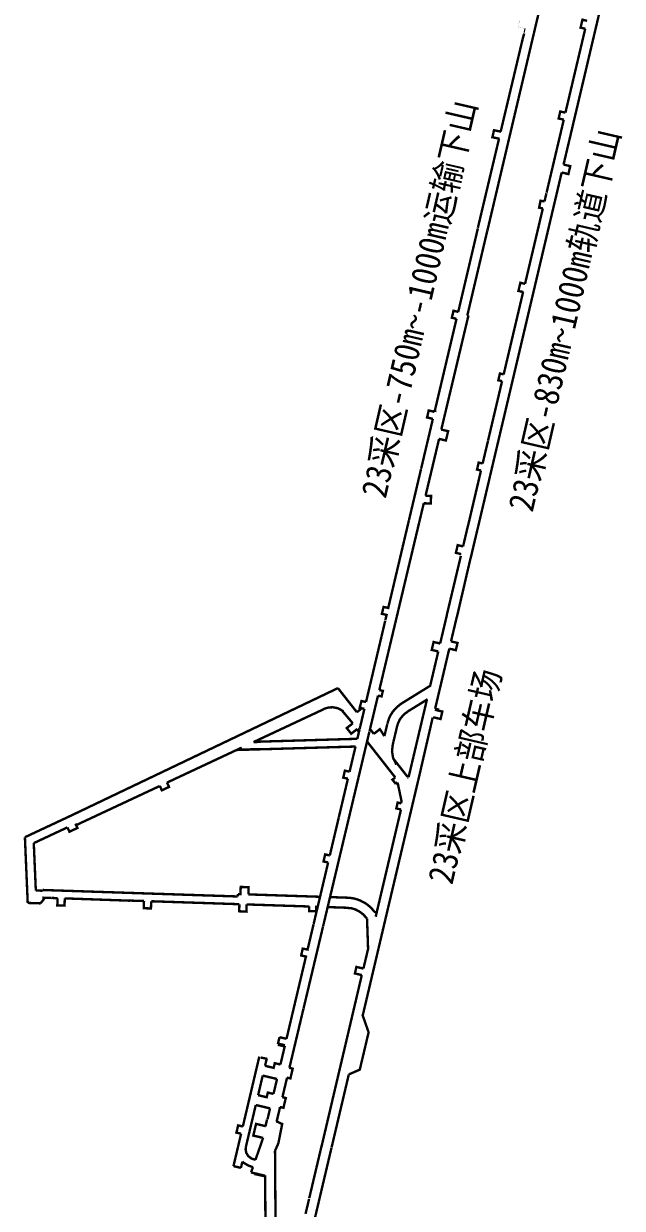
# Model space of a CAD drawing. Extents: x 39491721 to 39501025, y 3850790 to 3853755.
# Drawn here: x 39495511.2 to 39495760.8, y 3852567 to 3853061.1 of the extents above; entities that cross this region are included whole.
import ezdxf

# ---------------------------------------------------------------- set-up
doc = ezdxf.new("R2010")
doc.units = 0
doc.header["$MEASUREMENT"] = 0
for name, color, linetype in [('岩巷', 7, 'Continuous'), ('巷道名称', 7, 'Continuous'), ('月末色框', 7, 'Continuous'), ('煤巷', 7, 'Continuous')]:
    doc.layers.add(name, color=color, linetype=linetype)
doc.styles.add('HZ', font='', dxfattribs={"width": 0.8})
doc.styles.get('HZ').set_extended_font_data('SimSun')

msp = doc.modelspace()

# ---------------------------------------------------------------- linework, layer by layer
at = {"layer": '岩巷', "color": 23}
for points, const_width in [([(39495746.25, 3853044.62), (39495754.58, 3853079.94)], 1), ([(39495727.18, 3853070.97), (39495724.63, 3853060.15)], 1), ([(39495724.63, 3853060.15), (39495704.55, 3852974.89)], 1), ([(39495718.06, 3853062.62), (39495717.3, 3853059.74), (39495720.25, 3853059.11)], 0.05), ([(39495745.32, 3853058.99), (39495743.38, 3853059.45), (39495744.16, 3853062.76), (39495746.1, 3853062.3)], 1), ([(39495719.87, 3853057.01), (39495719.2, 3853054.62)], 1), ([(39495720.25, 3853059.11), (39495719.83, 3853057.32)], 0.5), ([(39495742.16, 3853045.58), (39495745.32, 3853058.99)], 1), ([(39495719.2, 3853054.6), (39495714.47, 3853034.63)], 1), ([(39495737.06, 3853023.98), (39495742.16, 3853045.58)], 1), ([(39495738.18, 3853010.38), (39495746.26, 3853044.62)], 1), ([(39495714.47, 3853034.63), (39495710.07, 3853016.09)], 1), ([(39495737.06, 3853023.98), (39495734.92, 3853024.48), (39495734.23, 3853021.56), (39495736.37, 3853021.06)], 1), ([(39495735.04, 3853015.38), (39495736.37, 3853021.06)], 1), ([(39495710.25, 3853016.05), (39495707.29, 3853016.66), (39495706.61, 3853013.74), (39495709.56, 3853013.11)], 1), ([(39495709.38, 3853013.15), (39495700.56, 3852975.96)], 1), ([(39495729.19, 3852990.61), (39495735.04, 3853015.38)], 1), ([(39495736.28, 3853002.35), (39495738.18, 3853010.4)], 1), ([(39495735.5, 3852999.05), (39495738.3, 3852998.38), (39495739.08, 3853001.69), (39495736.28, 3853002.35)], 1), ([(39495733.23, 3852989.42), (39495735.5, 3852999.05)], 1), ([(39495727.65, 3852984.05), (39495726.08, 3852984.35), (39495726.68, 3852987.26), (39495728.33, 3852986.97)], 1), ([(39495727.03, 3852963.16), (39495733.23, 3852989.42)], 1), ([(39495728.33, 3852986.97), (39495729.14, 3852990.39)], 1), ([(39495722.95, 3852964.13), (39495727.65, 3852984.05)], 1), ([(39495700.57, 3852975.75), (39495692.37, 3852940.87)], 1), ([(39495704.51, 3852974.83), (39495696.15, 3852939.33)], 1), ([(39495719.13, 3852929.65), (39495727.03, 3852963.16)], 1), ([(39495720.22, 3852952.59), (39495722.95, 3852964.13)], 1), ([(39495720.22, 3852952.59), (39495718.28, 3852953.05), (39495717.47, 3852949.65), (39495719.42, 3852949.19)], 1), ([(39495715.04, 3852930.62), (39495719.42, 3852949.19)], 1), ([(39495691.66, 3852938), (39495682.66, 3852899.87)], 1), ([(39495696.63, 3852939.4), (39495687, 3852898.89)], 1), ([(39495692.51, 3852940.88), (39495690.4, 3852941.38), (39495689.71, 3852938.46), (39495691.66, 3852938)], 1), ([(39495708.87, 3852886.15), (39495719.13, 3852929.65)], 1), ([(39495711.32, 3852914.83), (39495715.04, 3852930.62)], 1), ([(39495704.8, 3852887.21), (39495710.65, 3852912.01)], 1), ([(39495710.65, 3852912.01), (39495709.09, 3852912.38), (39495709.76, 3852915.2), (39495711.32, 3852914.83)], 1), ([(39495681.81, 3852896.29), (39495679.38, 3852896.86), (39495680.07, 3852899.78), (39495682.5, 3852899.21)], 1), ([(39495682.66, 3852899.87), (39495682.5, 3852899.21)], 1.5), ([(39495682.66, 3852899.88), (39495682.5, 3852899.21)], 1), ([(39495686.99, 3852898.87), (39495685.32, 3852891.82)], 1), ([(39495681.81, 3852896.29), (39495676.89, 3852875.42)], 1), ([(39495684.39, 3852887.93), (39495681.16, 3852874.34)], 1), ([(39495685.24, 3852891.84), (39495688.16, 3852891.15), (39495687.24, 3852887.26), (39495684.32, 3852887.94)], 1), ([(39495700.56, 3852850.86), (39495708.87, 3852886.19)], 1), ([(39495702.55, 3852877.67), (39495704.79, 3852887.15)], 1), ([(39495702.55, 3852877.67), (39495700.9, 3852878.06), (39495700.21, 3852875.14), (39495701.86, 3852874.75)], 1), ([(39495676.87, 3852875.35), (39495674.42, 3852864.95)], 1), ([(39495681.16, 3852874.35), (39495678.76, 3852864.26)], 1), ([(39495696.48, 3852851.77), (39495701.86, 3852874.75)], 1), ([(39495674.42, 3852864.95), (39495671.85, 3852854.09)], 1), ([(39495678.67, 3852864.27), (39495681.06, 3852864.17), (39495680.93, 3852860.97), (39495677.92, 3852861.09)], 1), ([(39495678.01, 3852861.09), (39495676.1, 3852853.06)], 1), ([(39495671.84, 3852854.04), (39495663.2, 3852817.43), (39495661.24, 3852817.83), (39495660.55, 3852814.99), (39495662.51, 3852814.51), (39495662.01, 3852812.37)], 1), ([(39495676.09, 3852853.05), (39495666.13, 3852811.15)], 1), ([(39495694.39, 3852843.09), (39495696.46, 3852851.84)], 1), ([(39495697.57, 3852838.24), (39495700.55, 3852850.88)], 1), ([(39495694.39, 3852843.09), (39495692.16, 3852843.62), (39495691.4, 3852840.41), (39495693.64, 3852839.88)], 1), ([(39495691.06, 3852828.97), (39495693.47, 3852839.14)], 1), ([(39495691.8, 3852813.57), (39495697.53, 3852838.28)], 1), ([(39495687.63, 3852814.57), (39495691.08, 3852829.06)], 1), ([(39495684.84, 3852802.58), (39495687.67, 3852814.58)], 1), ([(39495684.84, 3852802.58), (39495687.67, 3852814.58)], 1), ([(39495689.36, 3852803.47), (39495691.76, 3852813.62)], 1), ([(39495661.94, 3852812.09), (39495653.95, 3852778.23)], 1), ([(39495666.12, 3852811.12), (39495659.48, 3852783.19)], 1), ([(39495684.84, 3852802.58), (39495682.11, 3852803.23), (39495681.33, 3852799.92), (39495684.06, 3852799.28)], 1), ([(39495689.36, 3852803.47), (39495692.09, 3852802.83), (39495691.38, 3852799.81), (39495688.65, 3852800.45)], 1), ([(39495689.36, 3852803.47), (39495692.09, 3852802.83), (39495691.38, 3852799.81), (39495688.65, 3852800.45)], 1), ([(39495680.68, 3852784.96), (39495684.06, 3852799.28)], 1), ([(39495682.75, 3852775.42), (39495688.65, 3852800.45)], 1), ([(39495669.12, 3852777.81), (39495680.96, 3852785.13)], 1), ([(39495650.12, 3852773.94), (39495644.44, 3852781.18)], 1), ([(39495653.95, 3852778.23), (39495652.05, 3852778.61), (39495651.29, 3852775.74), (39495653.27, 3852775.34)], 1), ([(39495658.92, 3852780.84), (39495655.41, 3852766.07)], 1), ([(39495659.48, 3852783.19), (39495660.96, 3852782.83), (39495660.41, 3852780.53), (39495658.92, 3852780.84)], 1), ([(39495671.33, 3852774.24), (39495679.6, 3852779.35)], 1), ([(39495678.66, 3852776.38), (39495679.32, 3852779.18)], 1), ([(39495648.42, 3852769.31), (39495643.88, 3852774.69)], 1), ([(39495650.12, 3852773.94), (39495652.56, 3852775.86)], 1), ([(39495653.27, 3852775.34), (39495651.3, 3852767.01)], 1), ([(39495669.17, 3852777.82), (39495668.26, 3852777.24), (39495667.21, 3852776.36), (39495666.03, 3852775.27), (39495665.05, 3852774.08), (39495664.12, 3852772.64), (39495663.44, 3852771.13), (39495662.83, 3852769.07)], 1), ([(39495671.34, 3852774.18), (39495670.1, 3852773.32), (39495669.08, 3852772.27), (39495668.05, 3852770.96), (39495667.28, 3852769.31), (39495666.88, 3852768.03)], 1), ([(39495671.71, 3852746.93), (39495678.66, 3852776.38)], 1), ([(39495681.9, 3852771.84), (39495685.02, 3852771.1), (39495685.75, 3852774.22), (39495682.64, 3852774.95)], 1), ([(39495650.27, 3852766.94), (39495647.76, 3852764.97), (39495645.9, 3852767.33), (39495648.42, 3852769.31)], 1), ([(39495662.79, 3852768.99), (39495661.61, 3852764)], 1), ([(39495675.93, 3852746.51), (39495681.73, 3852771.72)], 1), ([(39495655.37, 3852765.93), (39495646.57, 3852728.93)], 1), ([(39495651.05, 3852765.95), (39495650.27, 3852766.94)], 1.5), ([(39495651.27, 3852766.88), (39495650.32, 3852762.85)], 1), ([(39495657.21, 3852764.9), (39495655.61, 3852766.94)], 1), ([(39495661.61, 3852763.96), (39495659.72, 3852766.87), (39495657.21, 3852764.9)], 1), ([(39495666.88, 3852768.03), (39495665.04, 3852760.24)], 1), ([(39495599.98, 3852758.18), (39495640.52, 3852759.36)], 1), ([(39495607.26, 3852761.59), (39495640.43, 3852762.56)], 1), ([(39495640.43, 3852762.56), (39495650.32, 3852762.85)], 1), ([(39495640.52, 3852759.36), (39495649.56, 3852759.62)], 1), ([(39495649.56, 3852759.62), (39495647.08, 3852749.12)], 1), ([(39495666.13, 3852746.72), (39495654.37, 3852761.72)], 1), ([(39495665.1, 3852760.55), (39495664.77, 3852757.7), (39495665.2, 3852755.02), (39495666.6, 3852752.05)], 1), ([(39495671.22, 3852747.04), (39495665.25, 3852754.65)], 1), ([(39495646.39, 3852746.2), (39495644.45, 3852746.66), (39495645.14, 3852749.58), (39495647.08, 3852749.12)], 1), ([(39495662.03, 3852687.67), (39495676.64, 3852749.55)], 1), ([(39495671.71, 3852746.93), (39495672.52, 3852750.36)], 1), ([(39495646.39, 3852746.2), (39495642.57, 3852730)], 1), ([(39495666.13, 3852746.72), (39495664.95, 3852745.8), (39495666.37, 3852743.99)], 1), ([(39495667.11, 3852744.56), (39495666.37, 3852743.99)], 1.5), ([(39495667.11, 3852744.56), (39495668.71, 3852736.98), (39495668.59, 3852736)], 1), ([(39495671.22, 3852747.04), (39495671.71, 3852746.93)], 1.5), ([(39495671.53, 3852748.35), (39495672.02, 3852748.23)], 1.5), ([(39495672.02, 3852748.23), (39495672.02, 3852748.23)], 1.5), ([(39495668.51, 3852733.36), (39495666.56, 3852733.82), (39495667.14, 3852736.26), (39495668.64, 3852735.9)], 1), ([(39495642.56, 3852729.95), (39495638.84, 3852714.19)], 1), ([(39495657.96, 3852688.63), (39495668.51, 3852733.36)], 1), ([(39495646.59, 3852729.01), (39495636.06, 3852684.74)], 1), ([(39495638.84, 3852714.19), (39495636.9, 3852714.63), (39495636.22, 3852711.68), (39495638.15, 3852711.27)], 1), ([(39495638.15, 3852711.27), (39495632.1, 3852685.62)], 1), ([(39495519.1, 3852699.79), (39495522.92, 3852699.68)], 1), ([(39495522.92, 3852699.66), (39495600.46, 3852697.09)], 1), ([(39495604.89, 3852697.95), (39495604.99, 3852700.95), (39495601.7, 3852701.06), (39495601.6, 3852698.06), (39495600.5, 3852698.09)], 1), ([(39495522.78, 3852696.46), (39495519, 3852696.59)], 1), ([(39495525.36, 3852696.39), (39495522.83, 3852696.48)], 1), ([(39495525.36, 3852696.39), (39495525.26, 3852693.38), (39495528.26, 3852693.28), (39495528.36, 3852696.29)], 1), ([(39495555.55, 3852695.33), (39495528.36, 3852696.29)], 1), ([(39495561.38, 3852695.19), (39495555.42, 3852695.38)], 1), ([(39495564.38, 3852695.09), (39495564.28, 3852692.09), (39495561.28, 3852692.19), (39495561.38, 3852695.19)], 1), ([(39495601.16, 3852693.87), (39495564.38, 3852695.09)], 1), ([(39495600.46, 3852697.09), (39495600.5, 3852698.09)], 1), ([(39495618.14, 3852697.51), (39495604.89, 3852697.95)], 1), ([(39495634.77, 3852696.96), (39495618.14, 3852697.51)], 1), ([(39495646.12, 3852696.58), (39495638.85, 3852696.83)], 1), ([(39495658.78, 3852690.03), (39495657.51, 3852690.69), (39495656.96, 3852691.28), (39495656.27, 3852692.16), (39495655.48, 3852692.88), (39495654.43, 3852693.73), (39495653.36, 3852694.46), (39495651.56, 3852695.38), (39495650.07, 3852695.93), (39495648.99, 3852696.23), (39495647.62, 3852696.46), (39495645.84, 3852696.6)], 1), ([(39495604.16, 3852693.77), (39495604.06, 3852690.77), (39495601.06, 3852690.91), (39495601.16, 3852693.87)], 1), ([(39495618, 3852693.31), (39495604.16, 3852693.77)], 1), ([(39495630.29, 3852692.91), (39495618, 3852693.31)], 1), ([(39495633.79, 3852692.79), (39495633.23, 3852692.81), (39495633.24, 3852690.95), (39495630.29, 3852690.99), (39495630.29, 3852692.91)], 1), ([(39495633.79, 3852692.79), (39495633.23, 3852692.81)], 1), ([(39495645.98, 3852692.39), (39495637.87, 3852692.66)], 1), ([(39495654.34, 3852687.81), (39495653.9, 3852688.39), (39495652.75, 3852689.6), (39495651.87, 3852690.32), (39495650.89, 3852690.97), (39495649.55, 3852691.66), (39495648.01, 3852692.14), (39495646.87, 3852692.26), (39495645.69, 3852692.37)], 1), ([(39495632.08, 3852685.54), (39495629.58, 3852674.96), (39495627.54, 3852675.35), (39495626.93, 3852672.48), (39495628.89, 3852672.03), (39495623.95, 3852651.11)], 1), ([(39495636.03, 3852684.62), (39495627.87, 3852650.29)], 1), ([(39495652.56, 3852647.45), (39495662.03, 3852687.66)], 1), ([(39495654.36, 3852687.81), (39495654.8, 3852675.23)], 1), ([(39495652.86, 3852667.02), (39495654.8, 3852675.23)], 1), ([(39495652.86, 3852667.02), (39495649.94, 3852667.7), (39495649.3, 3852664.98), (39495652.22, 3852664.29)], 1), ([(39495643.47, 3852627.2), (39495652.18, 3852664.3)], 1), ([(39495623.96, 3852651.15), (39495620.79, 3852637.72)], 1), ([(39495627.85, 3852650.23), (39495622, 3852625.61)], 1), ([(39495646.76, 3852622.87), (39495651.34, 3852624.87), (39495655.02, 3852640.44), (39495652.41, 3852647.86)], 1), ([(39495620.1, 3852634.8), (39495617.18, 3852635.49)], 1.5), ([(39495617.87, 3852638.41), (39495617.18, 3852635.49)], 1), ([(39495620.79, 3852637.72), (39495617.87, 3852638.41)], 1), ([(39495602.58, 3852601.15), (39495605, 3852611.41), (39495609.45, 3852630.29)], 1), ([(39495620.1, 3852634.8), (39495618.26, 3852627)], 1), ([(39495610.02, 3852629.91), (39495612.77, 3852629.38)], 1), ([(39495611.84, 3852626.46), (39495612.57, 3852629.56)], 1), ([(39495618.26, 3852627), (39495615.9, 3852627.56), (39495615.44, 3852625.61), (39495611.84, 3852626.46)], 1), ([(39495621.92, 3852625.63), (39495623.38, 3852625.28), (39495622.41, 3852621.19), (39495620.95, 3852621.54)], 1), ([(39495635.42, 3852592.91), (39495643.49, 3852627.31)], 1), ([(39495608.95, 3852614.21), (39495610.87, 3852622.38)], 1), ([(39495616.84, 3852620.97), (39495610.87, 3852622.38)], 1), ([(39495616.84, 3852620.97), (39495615.37, 3852614.75)], 1), ([(39495621.02, 3852621.52), (39495619.08, 3852613.36)], 1), ([(39495639.6, 3852592.49), (39495646.76, 3852622.87)], 1), ([(39495615.37, 3852614.75), (39495613.01, 3852615.3), (39495612.55, 3852613.36), (39495608.95, 3852614.21)], 1), ([(39495619.02, 3852613.37), (39495620.48, 3852613.03), (39495619.52, 3852608.94), (39495618.06, 3852609.28)], 1), ([(39495603.88, 3852592.76), (39495607.98, 3852610.12)], 1), ([(39495613.94, 3852608.71), (39495607.98, 3852610.12)], 1), ([(39495613.94, 3852608.71), (39495612.88, 3852604.19)], 1), ([(39495618.11, 3852609.27), (39495616.68, 3852603.25)], 1), ([(39495601.86, 3852598.14), (39495599.92, 3852598.6), (39495600.63, 3852601.61), (39495602.58, 3852601.15)], 1), ([(39495611.04, 3852596.4), (39495606.95, 3852597.36), (39495608.1, 3852602.23), (39495612.19, 3852601.27)], 1), ([(39495612.04, 3852601.24), (39495612.68, 3852604.12)], 1), ([(39495615.95, 3852590.88), (39495617.41, 3852594.19), (39495619, 3852602.19), (39495616.52, 3852603.33)], 1), ([(39495600.77, 3852593.5), (39495601.86, 3852598.14)], 1), ([(39495611.04, 3852596.4), (39495607.86, 3852587.26)], 1), ([(39495598.68, 3852584.63), (39495600.77, 3852593.5)], 1), ([(39495607.92, 3852587.24), (39495606.17, 3852587.79), (39495604.79, 3852588.85), (39495604.04, 3852590.15), (39495603.75, 3852591.48), (39495603.85, 3852592.72)], 1), ([(39495616, 3852591), (39495616.16, 3852568.95)], 1), ([(39495630.27, 3852571.27), (39495635.48, 3852593.34)], 1), ([(39495634.29, 3852570.01), (39495639.57, 3852592.38)], 1), ([(39495602.4, 3852586.48), (39495601.79, 3852583.9)], 1), ([(39495606.81, 3852584.18), (39495604.83, 3852584.89), (39495602.99, 3852586), (39495602.37, 3852586.58)], 1), ([(39495601.79, 3852583.9), (39495598.68, 3852584.63)], 1), ([(39495606.79, 3852584.19), (39495606.02, 3852581.99)], 1), ([(39495606.02, 3852581.99), (39495611.88, 3852580.61)], 1), ([(39495607.41, 3852581.34), (39495611.88, 3852580.36), (39495611.96, 3852568.77)], 1), ([(39495628.73, 3852564.72), (39495630.2, 3852570.95)], 1), ([(39495611.96, 3852568.87), (39495612, 3852562.79)], 1), ([(39495616.16, 3852568.96), (39495616.72, 3852491.32)], 1), ([(39495616.64, 3852495.18), (39495634.29, 3852569.99)], 1)]:
    msp.add_lwpolyline(points, dxfattribs=dict(at, const_width=const_width))
at = {"layer": '巷道名称', "color": 24}
for points in [[(39495718.28, 3852953.05), (39495717.47, 3852949.65)], [(39495720.22, 3852952.59), (39495718.28, 3852953.05)], [(39495719.42, 3852949.19), (39495717.47, 3852949.65)]]:
    msp.add_lwpolyline(points, dxfattribs=at)
at = {"layer": '月末色框'}
for points in [[(39495745.32, 3853058.99), (39495743.38, 3853059.45)], [(39495684.45, 3852775.02), (39495682.75, 3852775.42)], [(39495570.97, 3852744.58), (39495571.73, 3852742.95)], [(39495567.98, 3852743.18), (39495568.74, 3852741.55)]]:
    msp.add_lwpolyline(points, dxfattribs=at)
at = {"layer": '煤巷', "color": 7, "const_width": 1}
for points in [[(39495530.71, 3852730.69), (39495642.24, 3852783.99)], [(39495644.44, 3852781.18), (39495642.24, 3852783.99)], [(39495607.03, 3852761.48), (39495636.57, 3852775.32)], [(39495636.42, 3852775.35), (39495638.28, 3852775.9), (39495640.06, 3852776.01), (39495642.03, 3852775.63), (39495643.22, 3852775.08), (39495644.54, 3852774.3)], [(39495570.97, 3852744.58), (39495602.16, 3852759.2)], [(39495607.03, 3852761.48), (39495610.05, 3852761.57)], [(39495600.2, 3852758.28), (39495610.14, 3852758.57)], [(39495570.97, 3852744.58), (39495571.82, 3852742.77), (39495568.83, 3852741.37), (39495567.98, 3852743.18)], [(39495532.62, 3852726.62), (39495567.98, 3852743.18)], [(39495511.74, 3852721.8), (39495530.71, 3852730.69)], [(39495515.44, 3852719.34), (39495529.46, 3852725.91)], [(39495532.81, 3852727.48), (39495533.66, 3852725.67), (39495530.31, 3852724.1), (39495529.46, 3852725.91)], [(39495511.74, 3852721.8), (39495512.91, 3852694.4)], [(39495515.44, 3852719.34), (39495516.29, 3852699.59)], [(39495519.09, 3852699.49), (39495516.29, 3852699.59)], [(39495518.28, 3852694.22), (39495520.06, 3852696.55)], [(39495512.91, 3852694.4), (39495518.28, 3852694.22)]]:
    msp.add_lwpolyline(points, dxfattribs=at)

# ---------------------------------------------------------------- texts
at = {"layer": '巷道名称', "color": 7, "style": 'HZ', "width": 0.9}
for s, p in [('23采区-750m~-1000m运输下山', (39495662.14, 3852862.69)), ('23采区-830m~1000m轨道下山', (39495723.37, 3852857.01)), ('23采区上部车场', (39495689.9, 3852701.64))]:
    msp.add_text(s, height=10.625, rotation=76.9954, dxfattribs=at).set_placement(p)

doc.saveas('drawing.dxf')
